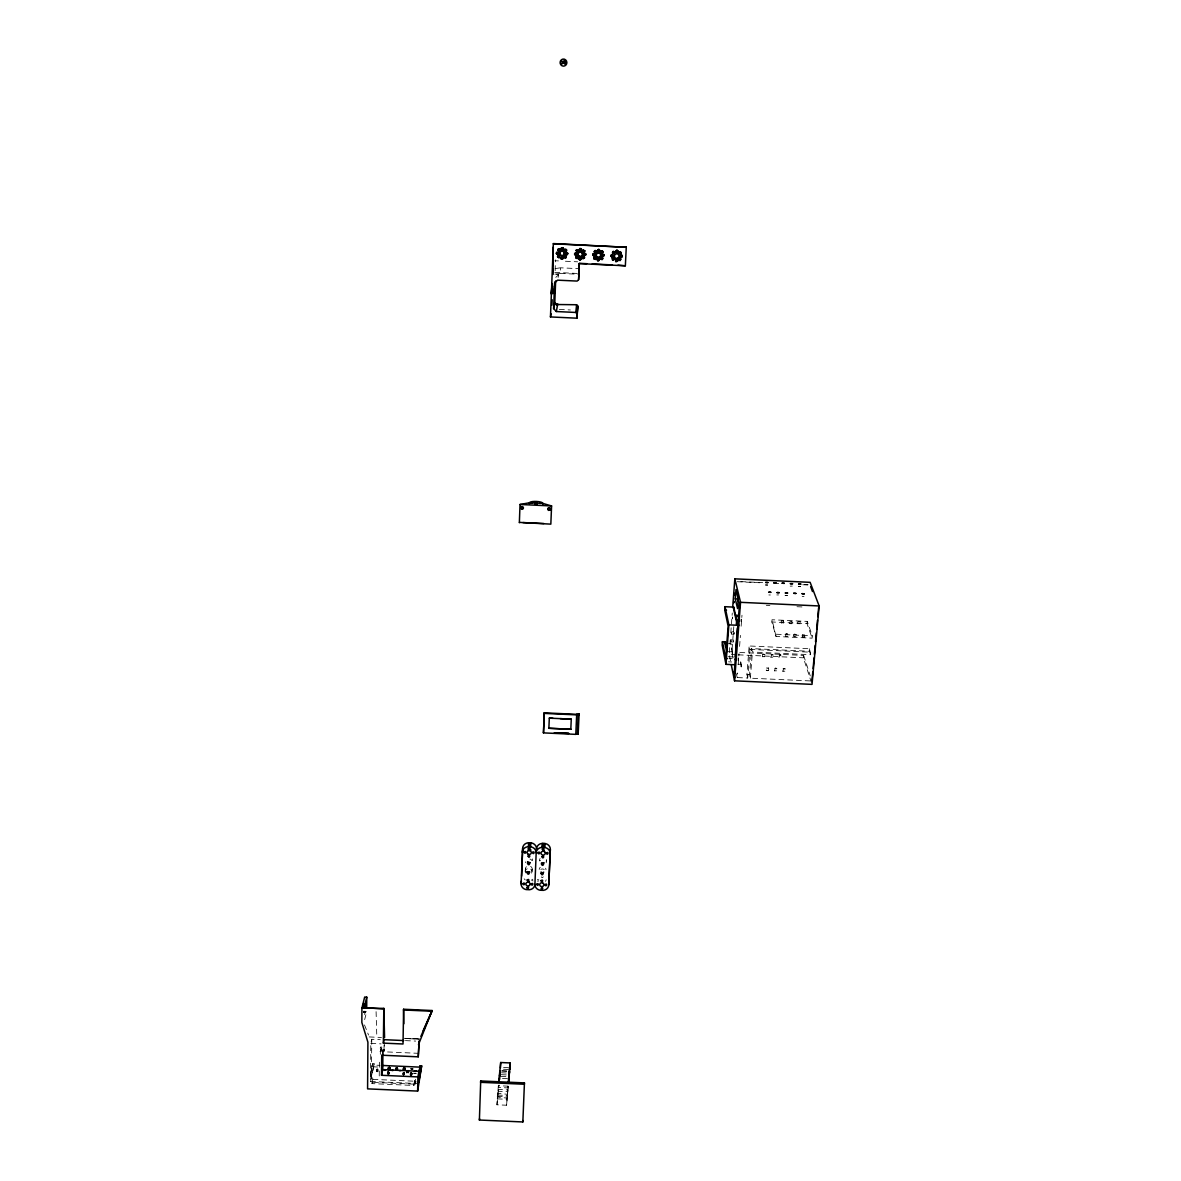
<?xml version="1.0" encoding="UTF-8"?>
<svg xmlns="http://www.w3.org/2000/svg" width="1181" height="1181" viewBox="0 0 1181 1181"><rect width="100%" height="100%" fill="white"/><g stroke="black" fill="none" stroke-linecap="round" stroke-linejoin="round"><path stroke-width="0.75" stroke-dasharray="5 3.75" d="M370.539 1076.924L370.79 1043.413L371.764 1039.295L380.282 1039.679M371.764 1039.295L371.454 1077.973L372.975 1078.046L372.015 1083.612L413.896 1085.472L414.708 1079.892L416.229 1079.965L415.712 1082.8M372.015 1083.612L372.975 1078.046M370.672 1075.286L372.635 1063.727L374.141 1063.786L370.494 1082.224L415.446 1084.217L415.535 1079.242M376.532 1071.167C375.499 1066.65 378.348 1075.802 377.861 1069.263C373.536 1069.809 378.215 1070.532 376.488 1071.27M376.798 1069.218L376.783 1071.669C376.34 1066.635 379.544 1073.499 377.964 1069.351M377.566 1069.927L377.713 1071.639L377.728 1069.189L377.713 1070.96M377.861 1069.263L377.713 1071.639M379.249 1075.98L379.396 1060.213M380.341 1054.293L380.415 1047.311L381.921 1047.385L380.991 1051.518L379.485 1051.459L380.415 1047.311M380.991 1051.518L381.05 1045.406M388.933 1072.008L388.977 1074.001L388.121 1071.772L387.457 1074.046L388.121 1071.772M497.688 1094.949L497.791 1093.252L507.402 1094.3L507.313 1095.466L497.688 1095.038L497.791 1093.355M508.11 1086.55L508.022 1087.922L498.471 1087.494L498.559 1085.723L508.11 1086.151M382.91 1053.29L382.954 1049.658L384.445 1049.732L384.504 1044.535M384.061 1044.875L384.002 1051.799L381.714 1055.209M388.298 1073.529L388.519 1071.787L388.918 1074.105L388.992 1072.112M404.182 1074.68L404.212 1072.791L404.138 1074.784L402.942 1074.311M387.442 1073.928C386.113 1071.979 390.808 1071.772 388.829 1074.208M403.149 1072.481L403.149 1075.05L403.001 1073.219L403.902 1074.976L404.064 1073.116L404.05 1074.887L404.05 1072.584L404.02 1074.356M403.902 1074.976L403.902 1072.51L403.71 1074.238M497.304 1098.861L506.959 1099.29L507.048 1098.109L497.393 1097.06L497.304 1098.817L497.393 1097.06M410.353 1073.057L410.279 1074.946M410.589 1072.879L410.589 1075.33C408.862 1073.071 413.557 1072.643 411.756 1075.123M411.667 1072.924L411.652 1075.227L411.785 1073.352M508.007 1087.908L508.081 1086.446M555.188 270.597L555.365 259.82M732.678 617.161L732.53 618.652L732.53 617.072M413.896 1085.472L414.708 1079.892L415.446 1084.217M365.608 1012.102L363.527 1012.176M363.718 1011.379L365.667 1011.305M508.273 1087.258L506.605 1105.224L496.935 1104.796L498.323 1085.723M506.605 1105.224L507.904 1086.151M733.873 633.193C733.932 636.382 733.991 630.137 734.051 633.326M376.488 1071.388L376.562 1069.72M554.922 274.184L560.325 273.387L560.547 267.807L579.561 268.707M525.25 879.919L524.143 878.812M498.102 1090.417L498.072 1091.244L507.668 1091.687L507.756 1089.901L498.175 1089.473L498.087 1091.259M498.161 1090.329L498.175 1089.473M410.279 1075.064L410.368 1073.396M738.125 659.146L738.317 657.861L738.125 660.415M741.077 620.453L741.284 619.124L741.077 621.708M546.198 862.765L546.375 860.329M729.312 652.591L730.257 639.999M730.788 632.809L732.279 613.028M726.374 643.571L730.965 643.793L732.53 653.565L729.696 653.447M733.785 626.757L731.88 652.119L733.652 660.607M732.53 653.565L730.965 643.793M810.624 654.702L809.472 651.262L751.588 648.59L752.43 652.03L810.624 654.702L809.694 648.768L749.153 645.977L749.979 649.402L747.721 678.042L737.195 677.569L737.475 673.893M738.169 664.726L739.026 653.713M739.586 646.391L740.428 635.378M741.137 626.21L741.978 615.212M741.269 666.807L740.517 660.12L741.269 666.807L737.83 666.66M804.468 637.223C803.493 635.954 801.19 637.519 803.789 637.43C807.642 635.378 800.703 632.189 802.357 636.943M747.721 678.042L746.923 674.484L749.153 645.977M810.136 680.92L750.348 678.174L749.536 674.602L751.588 648.59M750.348 678.174L752.43 652.03M762.705 656.725C761.169 651.1 768.049 655.795 763.812 657.094C761.524 656.961 763.93 655.809 764.727 656.813M768.491 668.003C770.204 673.332 763.162 669.583 767.104 667.605C769.599 667.501 767.68 669.037 766.425 667.915M771.857 621.974L772.034 619.759L807.243 621.383L812.321 635.88L812.129 638.153L776.05 636.485L771.857 621.974L807.036 623.598L812.129 638.153M770.853 657.182L771.665 654.422L773.024 654.791L772.817 657.271L770.853 657.182L772.817 657.182M802.563 634.684L804.66 634.95M507.062 1097.592L506.959 1099.245M507.328 1095.333L507.402 1093.68M776.05 636.485L772.034 619.759M774.544 670.823L775.371 667.988L776.758 668.387L776.552 670.911L774.544 670.823L776.552 670.823M781.364 623.051C779.932 617.766 786.679 622.254 782.501 623.42C780.198 623.258 782.575 622.18 783.431 623.14M778.943 657.551C782.147 648.768 778.161 661.183 780.907 657.551M388.682 1074.297L388.844 1072.437M785.454 636.338L786.266 633.695L787.712 634.094L787.506 636.441L785.454 636.338L787.506 636.352M782.826 671.192L783.638 668.372L785.04 668.771L784.819 671.295L782.826 671.192L784.819 671.207M791.92 621.309C793.499 626.225 786.753 622.697 790.517 620.94C792.997 620.837 791.137 622.269 789.853 621.221M793.868 636.648C792.407 631.23 799.316 635.836 795.034 637.031C792.628 636.884 795.108 635.732 795.994 636.736M797.943 623.819C796.496 618.593 803.316 622.859 799.094 624.188C796.776 624.026 799.138 622.948 800.009 623.908M411.682 1073.455L411.519 1075.315L411.372 1073.588M531.981 871.608L532.203 869.142M811.48 682.721L803.42 657.817L803.641 655.425L735.556 652.296M807.036 623.598L807.243 621.383M498.485 1087.361L498.574 1085.826M737.328 673.037L737.18 673.938L737.077 673.155M798.149 621.516L800.201 621.782M809.472 651.262L809.694 648.768M796.186 634.477L794.075 634.374M525.176 871.312L525.412 868.832M376.96 1069.145L376.783 1070.99L377.536 1070.901M496.935 1104.796L498.958 1085.044M789.661 623.435L791.728 623.524M785.04 668.771L783.033 668.756M787.712 634.094L785.586 633.99M781.113 655.16L779.15 655.16M376.946 1070.931L377.152 1069.115L376.96 1071.713L376.798 1069.897M411.49 1074.621L411.519 1072.85L411.357 1075.374L411.18 1073.632M783.623 621.014L781.556 620.837M377.344 1070.887L377.551 1069.13L377.551 1071.698L377.374 1069.956M403.12 1074.252L403.341 1072.437M776.758 668.387L774.751 668.387M377.138 1070.887L377.359 1069.115L377.152 1071.743L376.975 1069.942M410.619 1073.559L410.767 1075.389L410.944 1072.776M403.503 1074.208L403.725 1072.466L403.548 1075.064L403.371 1073.293M403.312 1074.223L403.533 1072.437L403.341 1075.079L403.179 1073.278M410.737 1074.592L411.342 1072.791L411.165 1075.404L410.988 1073.632M410.914 1074.562L411.15 1072.776L410.958 1075.404L410.796 1073.618M773.024 654.791L771.06 654.791M766.218 670.35L768.285 670.439M764.934 654.422L762.896 654.333M363.615 1012.279L365.623 1011.91M731.467 632.13C731.408 636.928 730.626 629.68 734.021 632.248M730.891 639.851L730.788 641.874L730.891 639.851L733.431 639.969L733.357 641.977L733.431 639.969M543.334 876.833L542.256 877.734L541.267 876.863M558.111 277.432L558.672 274.701L554.509 274.509M382.334 1052.433L382.954 1049.658M370.391 1073.529L372.635 1063.727M374.141 1063.786L370.421 1080.128L374.126 1065.1L379.647 1065.336M364.678 1019.616L366.656 1011.586L363.556 1011.408M364.442 1014.523L365.593 1011.541M383.087 1052.463L384.445 1049.732L384.002 1051.799L418.886 1053.349M776.803 594.944L778.604 594.929M804.01 596.479L802.165 596.42M555.793 277.373L558.672 274.701M538.787 880.982L537.311 881.07M415.86 1073.249L414.649 1073.278M537.385 879.579L538.831 879.83M770.366 594.988L768.875 594.944M533.015 880.952L531.494 880.066L532.838 879.225M555.144 268.574L560.547 267.807M546.198 879.815L545.533 881.366M365.623 1011.704L363.718 1011.586M363.674 1011.984L365.785 1011.881M363.645 1012.147L365.756 1012.073M405.836 1038.512L409.246 1038.527M369.21 1036.933L381.478 1037.479M419.491 1038.985L405.674 1038.542L419.491 1039.177M404.123 1038.306L417.971 1038.911M405.423 1040.623L415.682 1041.081M370.79 1043.413L381.064 1043.871M503.564 1067.491L509.823 1067.772M503.475 1069.233L509.734 1069.514M501.984 1070.754L506.664 1070.96M501.645 1071.049L509.483 1071.403M372.606 1066.797L379.869 1067.122M501.541 1072.791L506.25 1072.998M501.275 1074.695L509.144 1075.05M501.187 1076.452L505.911 1076.659M412.73 1073.204L416.347 1073.367M502.486 1078.445L508.804 1078.725M372.975 1079.36L414.679 1081.22M370.421 1081.456L417.188 1083.523M497.216 1096.426L506.9 1096.854M559.351 309.452L570.393 309.968M740.841 581.613L762.66 582.632M804.468 584.565L808.099 584.728M737.284 581.716L762.749 582.883M773.658 583.399L779.12 583.65M802.755 584.743L808.217 584.994M766.277 605.292L769.894 605.454M796.968 606.709L802.371 606.96M776.242 634.227L812.321 635.88M731.364 634.153L733.918 634.271M730.788 641.874L733.327 641.992M749.979 649.402L810.86 652.207M726.979 651.602L732.663 651.868M736.413 654.732L729.179 654.392L730.965 663.205M738.228 654.82L803.42 657.817M728.013 656.695L733.741 656.961L733.608 658.673L729.312 658.481M728.515 661.832L731.674 661.98M738.022 664.224L741.461 664.386M746.923 674.484L749.536 674.602M554.967 260.735L558.451 260.898M565.433 261.237L577.642 261.813M554.804 272.383L577.273 273.446M560.325 273.387L577.937 274.228M363.733 1011.187L365.815 1011.467M790.192 586.13L792.274 586.101M364.501 1024.946L368.546 1035.058M803.641 655.425L810.284 675.886M736.486 674.174L737.195 677.569M377.167 1069.971L377.359 1071.728M403.562 1073.293L403.74 1075.035M387.619 1071.949L387.737 1073.632M387.634 1072.466L387.752 1074.326M376.547 1069.396L376.636 1071.064M388.829 1071.905L388.918 1073.78M376.089 1011.645L376.828 1037.272M507.756 1089.915L507.668 1091.657M411.77 1073.012L411.8 1074.902M410.309 1073.175L410.324 1074.843M539.658 860.816A3.395 3.085 3.7 0 1 540.101 858.498M546.301 859.517A3.395 3.085 3.7 0 1 546.227 861.111M525.619 862.647A3.41 3.1 4.4 0 1 525.53 861.835M529.929 859.03A3.41 3.1 4.4 0 1 531.952 860.58M540.809 869.334A3.41 3.085 3.6 0 1 544.22 869.496M539.909 860.934A3.41 3.1 3.7 0 1 540.47 860.314M532.483 858.897A3.41 3.085 4.4 0 1 532.424 860.491M539.2 869.467A3.395 3.071 3.6 0 1 540.278 867.326M545.592 868.212A3.395 3.071 3.6 0 1 545.976 869.762M530.609 866.396A3.395 3.071 4.3 0 1 531.686 870.663M525.501 869.644A3.395 3.071 4.3 0 1 526.49 866.706M531.583 870.057A3.41 3.085 4.3 0 1 531.465 873.128M525.575 872.862A3.41 3.085 4.3 0 1 531.066 869.393M388.328 1071.757L388.106 1073.544L388.328 1071.757M411.829 1073.13L411.8 1075.02L411.829 1073.13M800.556 586.558L798.415 586.499L800.541 586.647M787.343 595.549L785.158 595.49L787.343 595.549M767.65 585.038L765.524 584.979L767.65 585.038M387.516 1072.053L387.501 1073.824L387.516 1072.053M365.682 1012.457L363.556 1012.368L365.652 1012.486M365.711 1012.383L363.6 1012.368L365.711 1012.383"/><path stroke-width="1.5" d="M551.719 291.367L551.852 286.452L551.497 293.508L551.601 291.22M551.586 290.231L551.66 290.998M551.689 288.4L551.616 289.168M551.793 290.467L552.118 290.201M551.94 285.522C552.029 279.469 551.94 289.286 551.911 284.311M552.029 284.031L551.911 285.226M554.981 290.423C554.642 282.539 554.14 301.303 554.45 290.157M554.42 291.441L554.332 293.552M554.42 290.511L554.524 291.5M366.686 1007.983L366.76 997.148L364.663 997.044L361.917 1008.131L361.844 1022.48L367.911 1042.218L367.586 1088.867L417.646 1091.082L421.676 1065.897L420.17 1065.838L418.694 1074.016M554.568 286.953L554.716 284.739M554.893 289.079L554.834 292.15L554.908 288.991M555.129 282.835L554.967 288.769M554.804 283.16L554.922 286.953M554.819 283.248L554.79 284.163M555.203 286.097C554.922 289.05 555.513 277.963 555.144 283.588M555.203 283.056L555.247 283.986M389.878 1069.72L389.42 1067.506L388.372 1067.875L388.401 1069.543M499.327 1078.401L499.238 1080.024L499.327 1078.297M381.522 1075.286L382.747 1069.661L418.915 1071.27L417.897 1076.91L381.522 1075.286L381.714 1055.209L418.251 1056.833L419.107 1041.229L418.251 1056.833M382.747 1069.661L382.91 1053.29M418.458 1044.683L432.098 1010.523L403.607 1009.238L403.016 1043.989L383.353 1043.118L383.825 1008.367L361.917 1008.131M388.431 1067.772L388.357 1069.646M388.652 1070.03L388.829 1067.521L388.638 1069.351L389.715 1069.396M389.73 1069.927L389.73 1067.624L389.568 1069.322M396.211 1069.691C398.868 1067.078 395.118 1068.141 396.211 1069.691L396.004 1068.436M397.303 1070.252L397.156 1067.89L396.373 1069.632M397.392 1070.163L397.406 1068.067M404.862 1070.075L404.743 1068.229L403.533 1068.554L403.562 1070.207L403.577 1068.436L403.651 1070.104L403.813 1068.259L403.784 1070.03L403.991 1068.2L403.961 1069.971L404.182 1068.155L404.153 1069.927L404.994 1068.392L403.533 1068.657M405.024 1070.281L404.994 1068.392M553.298 247.08L552.959 270.493L553.343 268.825M384.991 1070.429C387.102 1069.085 382.408 1069.661 384.991 1070.296M406.884 1072.628C408.065 1068.849 408.124 1071.388 407.032 1072.422M407.165 1072.333L406.914 1070.857M408.405 1072.584L408.375 1070.709M509.395 1073.116L509.483 1071.403L509.395 1073.145M509.823 1067.875L509.734 1069.499L509.823 1067.772M417.646 1091.082L417.897 1076.91M421.676 1065.897L418.724 1082.283L418.915 1071.27M419.166 1072.156L420.17 1065.838L418.724 1082.283M551.94 287.441L551.837 284.769M552.014 290.895L552.118 288.946M554.406 290.142L554.539 291.22M554.42 289.891L554.583 286.201M554.745 286.127L555.055 284.636M554.937 290.127L554.804 291.249L555.04 289.448M554.996 286.201L554.908 287.529M551.616 293.419L551.542 294.409L551.748 291.677M551.852 287.854L551.837 285.477M554.745 285.92L554.642 285.138M554.967 287.898L555.232 284.813M554.834 284.798L555.07 283.883M555.144 285.654L555.173 284.267M479.397 1120.031L480.711 1080.955L524.438 1082.903L522.843 1121.95L479.397 1120.031L479.56 1118.628M500.434 1067.964L500.7 1062.516L510.074 1062.944L508.775 1081.87M519.36 522.681L520.024 504.479L529.501 502.766A6.643 1.639 2.3 0 1 536.381 501.453A6.643 1.639 2.3 0 1 542.773 503.386L551.586 505.955L550.833 524.143L519.419 522.401M579.34 263.555L578.601 279.72L577.125 281.078L557.565 280.163L554.612 282.894L553.609 308.566L556.325 311.533L575.767 312.448L577.11 313.939L576.933 318.191L550.464 316.936L553.343 243.566L626.299 247.272L553.284 243.803M529.501 502.766L529.457 503.815A6.643 1.639 2.3 0 1 529.752 503.401M551.586 289.758L551.911 288.282M552.118 287.116L551.837 289.197M552.073 291.043L552.058 292.017L552.088 290.142M389.819 1069.824C391.575 1067.034 387.132 1068.052 388.829 1070.089M534.919 884.377A6.304 5.684 4.2 0 1 529.531 889.736L526.047 889.573A6.304 5.684 4.3 0 1 521.087 883.757L522.666 848.209A6.304 5.743 4.5 0 1 528.055 842.791L531.553 842.954A6.304 5.743 4.4 0 1 536.514 848.829A6.304 5.743 3.7 0 1 541.917 843.426L545.415 843.574A6.304 5.743 3.7 0 1 550.346 849.449L548.737 884.997A6.304 5.684 3.6 0 1 543.334 890.356L539.85 890.194A6.304 5.684 3.6 0 1 534.919 884.377L536.174 852.844A6.333 5.757 4.4 0 0 531.184 846.939L527.671 846.777A6.333 5.757 4.5 0 0 522.253 852.21M521.633 876.125L522.666 848.209M542.729 504.435L542.773 503.386M551.94 305.126L552.147 299.708M553.136 274.45L553.298 270.228M553.609 308.566L554.804 302.484L555.646 280.96M578.159 734.198L577.406 733.386L578.159 734.198L579.103 713.959L578.306 713.929L577.376 734.154M579.103 713.959L579.074 714.712L578.306 713.929M543.511 732.323L544.308 712.645L544.249 713.398L576.697 714.874L576.727 714.121L575.797 734.361L543.452 732.884L544.293 712.852L578.291 714.402M548.87 728.264L570.807 729.268L548.87 728.264L549.313 718.137L552.974 718.314M554.42 289.596L554.745 287.839L554.465 289.891M548.737 884.997L550.346 849.449M575.797 734.361L577.391 733.667M578.601 279.72L579.325 263.333L586.691 263.688M554.834 304.491L576.623 304.742L577.922 306.189L576.933 318.191M570.807 729.268L571.264 719.14L560.281 718.639M552.044 289.847L552.088 289.094M555.218 282.909L555.321 281.801M555.011 289.138L555.07 287.396M571.264 719.14L549.313 718.137M579.295 263.599L625.354 265.784L626.27 247.021M365.667 1004.839C365.697 1007.186 365.8 1002.462 365.844 1004.81M554.568 287.972L554.627 286.496L554.922 288.002M551.542 293.065L551.63 290.024M734.257 594.146C734.641 591.179 734.021 597.187 734.42 594.22M736.855 615.803C737.239 612.791 736.649 618.933 737.033 615.906M736.413 624.173L736.339 622.904M396.107 1068.525L396.063 1069.779M726.979 651.794L724.972 641.814L722.432 641.696L722.182 645.077L725.946 664.342L734.877 664.755M727.57 658.57L725.725 658.496L728.131 626.122L724.75 610.119L725.001 606.694L733.711 607.108L737.874 625.28L734.124 674.631L734.774 677.835M724.972 641.814L725.518 646.834M725.946 664.342L728.869 624.867L725.001 606.694M732.678 607.625L734.833 578.838L810.136 582.336L819.156 605.956L812.026 684.375L734.552 680.817L731.319 664.962M522.843 1121.95L522.962 1120.548M541.592 890.341C545.312 884.776 539.2 891.876 541.71 887.522M550.08 853.464A6.333 5.757 3.7 0 0 545.12 847.559L544.781 843.485M733.593 608.82L733.711 607.108M735.291 598.885L735.984 589.57L738.273 599.092L737.549 608.555L735.291 598.885L737.874 599.003L738.642 602.221M737.874 599.003L738.11 595.903M735.232 656.739L737.416 627.997M734.552 680.817L740.546 602.325L734.833 578.838M524.438 1082.903L524.334 1084.247L480.549 1082.313L480.711 1080.955M543.363 847.427L543.673 843.441M536.174 852.844A6.333 5.757 3.7 0 1 541.607 847.412L542.551 843.382M543.452 732.884L543.526 732.117M811.952 680.994L812.764 672.107M813.089 668.564L814.049 657.906M814.373 654.333L815.2 645.372M815.525 641.785L816.337 632.809M816.662 629.222L817.473 620.261M817.813 616.674L818.625 607.698M530.549 846.836L530.919 842.85M529.428 846.792L529.811 842.806M508.243 1082.578L510.074 1062.944M528.32 846.733L528.704 842.762M397.141 1069.661L397.303 1067.964L397.377 1069.838M404.714 1070.001L404.891 1068.303M408.272 1070.606L407.342 1072.274M521.087 883.757L521.367 880.996M498.692 1082.15L500.7 1062.516M499.504 1079.655L500.242 1072.481M577.11 313.939L577.922 306.189M575.767 312.448L576.623 304.742M389.405 1069.277L389.597 1067.55L389.582 1070.001L389.435 1068.288M551.586 505.955L520.024 504.479M388.815 1069.292L389.021 1067.491L389.021 1070.104L388.859 1068.318M389.199 1069.248L389.42 1067.506L389.42 1070.06L389.243 1068.333M389.007 1069.263L389.228 1067.476L389.228 1070.104L389.051 1068.333M564.503 62.652L562.776 63.567L562.791 61.796M557.919 249.486L558.893 251.243L560.119 249.59M557.55 256.587L559.351 255.406L559.218 257.665M558.672 253.103L556.93 254.018M563.307 249.235L563.293 248.099M562.938 258.491L562.51 256.912M520.791 507.343L521.382 508.863L523.021 508.731M563.987 256.897L564.4 255.834M565.463 253.679L566.688 252.321L567.736 253.782M566.481 250.741L566.452 249.604M564.592 255.923C567.913 255.155 564.784 260.292 564.06 256.927M523.449 507.815C520.6 512.953 520.422 503.121 523.375 507.741M574.66 253.561L574.601 254.417M576.136 250.357L576.608 251.671L577.981 251.553M579.325 249.693L579.723 248.645M581.554 250.106L579.945 248.719M582.573 250.652L583.576 252.424L584.772 250.756M581.229 258.801L580.019 260.174L578.956 258.698M583.68 254.55L584.329 253.31M584.506 257.606L583.001 258.919L582.41 256.927M585.983 254.402L584.005 255.126M592.788 254.978L593.187 253.915M594.279 251.76L595.194 250.431L596.435 251.287M594.043 257.753L594.102 258.905M597.202 259.259L597.675 260.588L599.047 260.47M599.358 260.233L598.634 258.506L597.187 259.525M600.73 252.07L601.631 250.992L602.886 251.597M601.97 254.86C603.314 260.13 605.174 251.376 601.956 255.111M602.694 258.462L602.517 259.303M611.02 255.849L611.197 255.022M612.23 258.624L612.481 260.012M613.279 255.701L613.116 256.528M613.249 256.247L612.201 254.491M614.46 259.023L612.983 260.337L612.363 258.344M618.062 251.287C615.951 255.746 615.301 247.213 618.062 251.228M617.56 261.09C617.486 256.587 613.293 262.566 617.235 261.326M620.158 255.716L620.246 256.868M621.176 253.339L620.453 251.893L619.006 252.645M556.325 311.533L557.727 303.857M527.686 861.628L528.247 862.986L530.048 862.632M544.101 862.676L543.083 863.769L541.518 862.868M543.703 872.139L542.345 873.261L541.09 872.021M550.464 316.936L551.099 313.806M383.353 1043.118L384.12 1039.679L403.71 1040.55M364.161 1007.482L366.76 997.148M383.707 1009.091L363.084 1007.437L363.792 1004.647L364.899 1004.544L362.803 1004.455L363.792 1004.647M423.197 1030.614L432.098 1010.523M420.864 1036.372L432.01 1011.246L403.489 1009.976M559.912 250.712L560.015 249.309M557.786 255.76L557.58 256.882L558.997 257.517M561.315 248.01L561.108 249.132M563.189 249.516L562.894 247.656L561.447 248.025M560.945 257.266L561.064 258.669L562.673 258.742M564.474 249.516L564.385 250.933M562.82 258.772L563.012 257.635M566.363 251.022L566.555 249.9M575.974 256.617L575.797 257.753M576.668 254.786L575.457 253.029M578.144 251.583L577.834 249.722M581.436 250.372L581.332 248.719L579.974 248.468L579.354 250.003L581.022 250.534M584.462 257.901L582.366 258.078M592.995 254.151L592.818 255.288M594.471 250.948L594.574 252.601M594.176 257.488L593.999 258.609M597.616 250.269L598.767 249.206L599.845 250.667M596.213 258.462L595.357 259.495L594.117 258.639M599.8 250.712L598.103 251.346L598.177 249.59L599.815 250.372L598.354 251.715L597.571 250.313M596.08 258.993L595.741 257.399L594.353 257.517M600.775 251.774L601.099 251.022M602.96 252.232L601.513 253.236L600.73 251.819M600.598 257.783L600.538 259.2M612.57 252.335L614.002 251.583M614.725 252.778C613.028 256.484 611.463 249.309 614.504 251.907M615.508 259.85L615.862 261.71L617.427 261.104M617.442 261.37L617.574 260.233M620.837 259.628L618.903 260.056M622.328 256.425L620.409 256.853M548.132 508.302L548.53 510.399L550.582 509.424M557.978 249.457L559.056 248.674L559.956 249.56M556.768 252.188L556.369 253.546M556.517 252.675L558.096 252.321M566.408 250.771L564.607 250.918M562.865 258.506L561.019 258.919L561.374 256.853M567.367 254.594L567.751 253.236M565.906 257.798L566.245 256.705M576.446 249.841L576.845 252.055L578.336 250.461M576.225 250.328L578.203 250.416M582.883 250.151L582.824 251.789L584.625 251.627M577.671 258.359L577.288 256.144L575.767 257.443L577.155 258.639L577.952 256.72M596.39 252.188L595.076 252.926L594.323 251.819M596.184 252.675L596.538 251.317M594.161 257.738L595.475 257L596.257 258.418M597.32 259.259L599.284 259.348M602.089 254.845L604.067 254.934M600.598 258.049L601.616 257.266L602.664 258.432M599.239 260.233L597.926 260.971L597.143 259.554M615.98 250.859C618.519 248.615 618.194 254.24 615.921 251.76M613.101 256.262L612.098 257.059L611.138 256.174M621.044 253.369L618.962 252.985L620.424 251.642L620.866 253.856L619.479 253.974L618.947 252.69M620.305 255.701L621.619 255.229M520.895 507.313L522.445 506.767L523.404 508.081M548.353 508.037L547.925 509.572M550.435 509.734L548.087 509.616M529.678 872.095L527.302 871.711M529.428 885.47L529.752 885.115A2.096 1.89 4.3 0 0 529.546 882.827L529.132 882.502A2.096 1.89 4.3 0 0 526.593 882.65L526.239 883.019A2.096 1.89 4.3 0 0 526.46 885.322L526.874 885.632A2.096 1.89 4.3 0 0 529.398 885.484M562.997 61.633L562.318 62.888M558.17 249.235L559.779 249.309M559.779 250.697L558.17 250.623M563.057 249.486L561.89 249.988L561.167 248.881M564.621 249.531L566.009 249.412M566.216 251.007L564.828 251.125M561.078 257.296L562.865 257.62M574.94 253.31C578.513 251.11 575.501 258.255 574.601 253.856M581.273 250.357L580.122 250.859L579.384 249.752M576.52 254.771L574.734 254.446M576.136 256.646L577.745 256.72M582.573 256.956L584.182 257.03M580.86 259.599L579.251 259.525M593.172 254.181L594.294 253.679L595.076 255.081M594.722 255.627L592.936 255.303M595.903 258.964L594.294 258.89M600.789 257.812L602.399 257.901M602.325 259.274L600.716 259.185M611.389 255.037L612.998 255.126M612.909 256.498L611.537 256.617M612.57 258.373L614.341 258.698M615.714 259.879L617.501 260.204M619.006 258.683L620.394 258.565M548.324 508.317L549.682 507.756L550.582 509.011M561.698 247.848L563.071 248.099M562.806 249.663L561.27 249.161M558.155 255.613L559.292 255.657M567.175 254.506C564.636 256.174 565.64 250.667 567.603 253.206M583.104 250.224L584.743 251.007M565.699 257.709L564.164 257.222M594.899 250.785L596.257 251.036M577.465 258.27L575.929 257.783M579.546 257.989L580.904 258.226M595.947 252.601L594.811 252.542M593.408 254.004L595.017 255.391L593.881 256.188L592.832 255.022M611.906 254.506L611.049 256.144M392.786 1070.606L392.579 1069.779L392.033 1070.562M548.619 508.11L550.449 508.686M529.25 843.869L530.048 843.81M563.101 61.604L564.031 61.692M583.384 250.121L584.639 250.726M566.895 254.609L565.537 253.723M536.218 502.545C529.442 503.342 542.625 503.992 536.218 502.545A6.643 1.639 2.3 0 0 534.624 502.471M542.241 847.368L544.471 847.471M364.767 1005.075L362.656 1004.987L363.084 1007.437M381.493 1065.424L420.156 1067.137M522.917 522.563L543.88 523.537M740.546 602.325L819.156 605.956M724.75 610.119L726.536 610.208M728.869 624.867L737.874 625.28M557.89 732.766L568.652 733.268M554.273 732.825L568.637 733.475M575.826 733.8L577.376 733.873M592.212 263.954L612.437 264.913M617.958 265.179L625.354 265.784M563.367 61.574L564.356 62.711M583.99 256.572L582.602 256.69L582.233 258.063M613.662 257.871L614.445 258.993M612.703 259.953L614.43 258.728M527.686 853.804L528.069 854.114A2.096 1.904 4.4 0 0 530.623 853.966L530.978 853.583A2.096 1.904 4.4 0 0 530.771 851.265L530.358 850.94A2.096 1.904 4.4 0 0 527.804 851.088L527.449 851.471A2.096 1.904 4.4 0 0 527.656 853.789M543.349 883.432L542.965 883.122A2.082 1.89 3.6 0 0 540.426 883.27L540.071 883.639A2.082 1.89 3.6 0 0 540.278 885.942L540.691 886.267A2.082 1.89 3.6 0 0 543.216 886.104L543.57 885.735A2.082 1.89 3.6 0 0 543.378 883.447M544.662 851.87L544.264 851.56A2.096 1.904 3.7 0 0 541.71 851.722L541.356 852.092A2.096 1.904 3.7 0 0 541.562 854.409L541.976 854.749A2.096 1.904 3.7 0 0 544.53 854.586L544.884 854.217A2.096 1.904 3.7 0 0 544.677 851.885M528.069 849.789L528.453 850.099A2.096 1.904 4.4 0 0 530.992 849.951M585.466 253.369L585.584 255.45L583.739 254.594M585.658 253.826L584.3 253.575L583.813 255.126M566.23 249.619L564.666 249.28L564.562 251.169M602.487 250.903L602.635 252.734L600.76 252.114M602.207 255.982L603.565 256.233L604.155 254.963M621.87 255.096C623.125 260.898 617.737 253.192 622.284 255.805M620.615 258.757L619.228 258.255L618.755 260.071M612.791 253.206L614.4 253.295L614.651 251.907M554.804 302.484L557.447 305.392M558.377 252.262L558.259 254.166L556.531 253.575M559.587 255.598L558.938 257.768L557.639 256.631M556.65 254.077L556.428 253.295M581.082 258.477L579.576 257.724L579.059 259.54M584.211 256.779L584.477 257.871M600.553 258.949L602.074 259.702L602.576 257.886M611.315 256.676L611.035 255.893M810.653 586.691L812.484 591.548M566.29 256.439L564.931 255.554L564.016 257.192M557.934 250.623L557.86 249.781M602.03 255.997L601.911 255.155M620.763 258.742L620.01 260.676L618.608 259.23M612.644 253.221L612.511 252.38M740.31 605.395L739.616 602.502L738.066 622.741L738.76 625.723M733.991 610.547L737.151 624.454M735.63 654.791L736.294 657.92M722.432 641.696L725.725 658.496M389.73 1067.624L389.819 1069.499M400.831 1070.591L399.311 1070.636M383.825 1008.367L384.578 1037.627M403.607 1009.238L403.858 1023.779M389.833 1067.727L389.878 1069.602M561.772 64.187A2.318 2.214 87.2 0 1 561.447 63.685M561.3 61.914A2.318 2.214 87.2 0 1 561.905 60.91M564.06 60.423A2.318 2.214 87.2 0 1 565.551 62.135M565.507 63.331A2.318 2.214 87.2 0 1 564.887 64.35M549.017 880.864A6.259 5.669 3.6 0 1 548.707 882.399M544.382 850.851A2.096 1.904 3.7 0 1 542.788 850.94M529.324 881.617A2.082 1.875 4.3 0 1 527.745 881.705M529.929 862.558A3.41 3.085 4.4 0 1 527.361 862.145M529.56 872.006A3.395 3.071 4.3 0 1 527.006 871.578M499.593 1076.142L499.696 1074.621L499.593 1076.142M499.976 1072.496L500.065 1070.975L499.976 1072.496M738.42 620.704C738.642 624.099 738.804 615.921 738.42 620.704M739.454 607.137C739.675 610.518 739.837 602.34 739.454 607.137M395.945 1068.318L395.93 1069.986L395.945 1068.318M508.701 1080.246L508.804 1078.725L508.701 1080.246M509.055 1076.57L509.144 1075.05L509.055 1076.57M733.652 602.251C733.8 604.716 733.932 598.782 733.652 602.251M734.464 672.698C734.656 676.182 734.862 668.062 734.464 672.698M735.468 659.397C735.674 662.881 735.837 654.702 735.468 659.397M366.154 1006.419L366.302 1005.4L366.154 1006.419M523.98 852.151C525.634 855.753 526.829 849.331 523.98 852.151M522.799 883.698C524.453 887.256 525.634 880.923 522.799 883.698M537.886 852.785C539.54 856.373 540.75 849.966 537.886 852.785M536.617 884.333C538.27 887.876 539.451 881.543 536.617 884.333M804.305 593.822L802.106 593.674L804.305 593.822M800.762 584.108L798.622 584.034L800.762 584.108M795.935 593.438L793.721 593.29L795.935 593.438M792.54 583.724L790.399 583.665L792.54 583.724M787.55 593.054L785.38 592.98L787.55 593.054M784.317 583.34L782.147 583.207L784.317 583.34M779.18 592.655L776.995 592.596L779.18 592.655M776.079 582.956L773.924 582.824L776.079 582.956M770.794 592.272L768.624 592.212L770.794 592.345M767.857 582.573L765.687 582.44L767.857 582.573M528.35 848.416C529.531 852.151 531.553 845.936 528.35 848.416M528.069 856.048C529.236 859.783 531.258 853.568 528.069 856.048M527.538 863.237C529.014 867.887 531.524 860.152 527.538 863.237M527.169 872.715C528.645 877.365 531.155 869.644 527.169 872.715M527.154 880.007C528.32 883.713 530.328 877.557 527.154 880.007M532.41 852.416C533.591 856.166 535.598 849.951 532.41 852.416M526.859 887.551C528.04 891.242 530.033 885.1 526.859 887.551M531.17 883.964C532.351 887.669 534.343 881.513 531.17 883.964M542.271 849.036C543.452 852.785 545.474 846.556 542.271 849.036M541.961 856.683C543.127 860.418 545.164 854.203 541.961 856.683M541.415 863.857C542.876 868.522 545.401 860.772 541.415 863.857M541.031 873.35C542.492 877.985 545.002 870.279 541.031 873.35M540.987 880.627C542.153 884.333 544.161 878.177 540.987 880.627M546.316 853.051C547.482 856.786 549.519 850.571 546.316 853.051M545.002 884.599C546.168 888.289 548.176 882.148 545.002 884.599M416.037 1071.256L414.516 1071.197L416.037 1071.256M411.165 1068.775L412.641 1068.953L411.165 1068.775M541.548 503.327L539.407 503.298L541.548 503.327M537.06 504.198L534.904 504.169L537.06 504.198M537.37 502.058L535.214 501.955L537.37 502.058M532.882 502.929L530.741 502.899L532.882 502.929M563.632 254.978L563.145 255.317A2.318 2.273 80.3 0 1 559.824 253.354A2.318 2.273 80.3 0 1 562.953 251.125A2.318 2.273 80.3 0 1 563.632 254.978M560.635 60.674A3.543 3.381 87.2 0 0 563.337 66.136A3.543 3.381 87.2 0 0 566.481 60.969A3.543 3.381 87.2 0 0 560.635 60.674M578.336 253.133A2.318 2.273 85.5 0 0 580.166 256.705A2.318 2.273 85.5 0 0 582.292 253.325A2.318 2.273 85.5 0 0 578.336 253.133M578.38 252.882A2.318 2.273 85.5 0 0 580.196 256.439A2.318 2.273 85.5 0 0 582.322 253.059A2.318 2.273 85.5 0 0 578.38 252.882M560.119 252.262A2.318 2.273 80.3 0 0 561.949 255.834A2.318 2.273 80.3 0 0 564.06 252.454A2.318 2.273 80.3 0 0 560.119 252.262M600.406 256.498A2.318 2.273 -88.9 0 0 598.605 252.941A2.318 2.273 -88.9 0 0 596.464 256.307A2.318 2.273 -88.9 0 0 600.406 256.498M600.42 256.247A2.318 2.273 -88.9 0 0 598.605 252.675A2.318 2.273 -88.9 0 0 596.479 256.056A2.318 2.273 -88.9 0 0 600.42 256.247M618.239 257.827A2.318 2.273 -83.2 0 0 617.412 253.9A2.318 2.273 -83.2 0 0 614.489 256.602A2.318 2.273 -83.2 0 0 618.239 257.827"/></g></svg>
